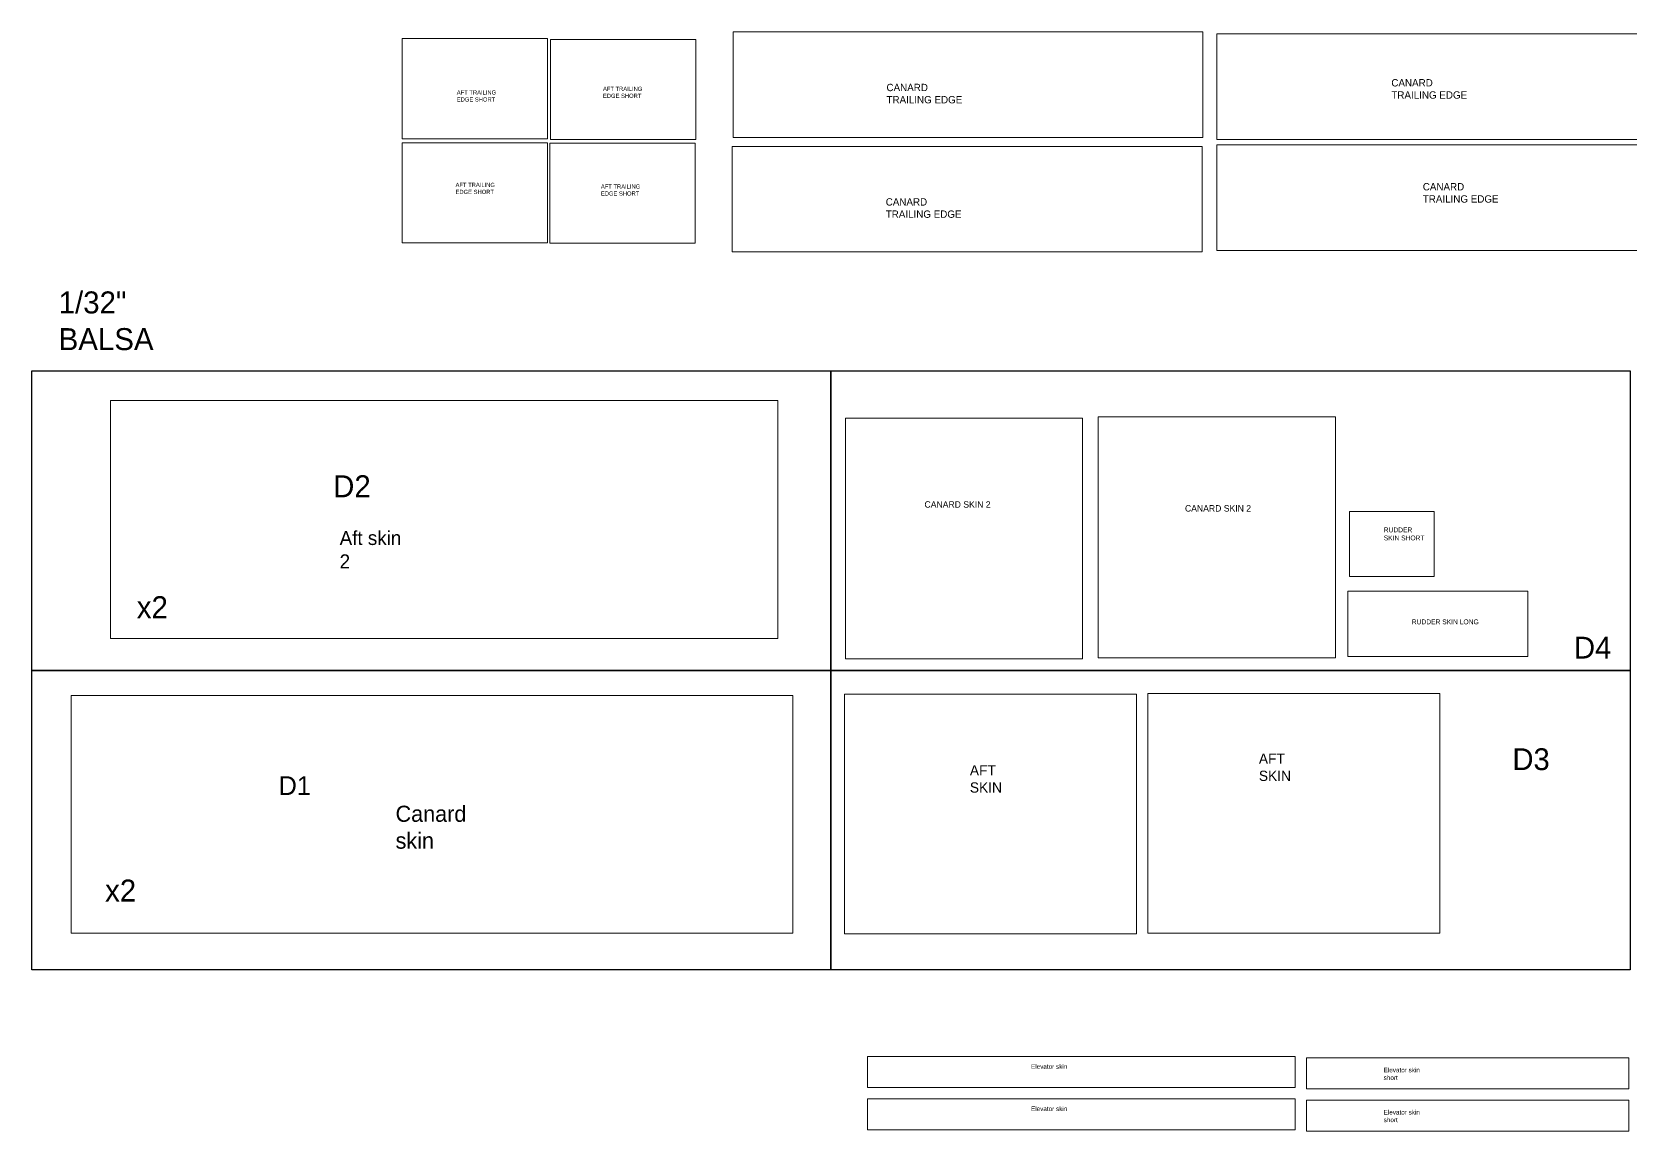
# Model space of a CAD drawing. Header units: inches. Extents: x 0 to 96, y -4.8 to 30.1.
# Drawn here: x 0 to 48, y -4.85 to 28.19 of the extents above; entities that cross this region are included whole.
import ezdxf

# ---------------------------------------------------------------- set-up
doc = ezdxf.new("R2010")
doc.units = ezdxf.units.IN
doc.header["$MEASUREMENT"] = 0

msp = doc.modelspace()

# ---------------------------------------------------------------- linework, layer by layer
at = {"color": 7, "linetype": 'Continuous', "lineweight": 15}
for p, q in [((11.12, 27.984), (15.485, 27.984)), ((11.12, 24.974), (11.12, 27.984)), ((15.485, 27.984), (15.485, 24.974)), ((15.572, 27.963), (15.572, 24.953)), ((19.937, 27.963), (15.572, 27.963)), ((19.937, 24.953), (19.937, 27.963)), ((35.173, 28.186), (21.058, 28.186)), ((21.058, 28.186), (21.058, 25.015)), ((35.173, 25.015), (35.173, 28.186)), ((49.705, 28.124), (35.59, 28.124)), ((35.59, 28.124), (35.59, 24.953)), ((15.485, 24.974), (11.12, 24.974)), ((21.058, 25.015), (35.173, 25.015)), ((15.481, 24.857), (11.116, 24.857)), ((11.116, 24.857), (11.116, 21.846)), ((15.481, 21.846), (15.481, 24.857)), ((15.559, 24.844), (15.559, 21.834)), ((19.924, 24.844), (15.559, 24.844)), ((15.572, 24.953), (19.937, 24.953)), ((19.924, 21.834), (19.924, 24.844)), ((35.15, 24.747), (21.035, 24.747)), ((21.035, 24.747), (21.035, 21.576)), ((35.15, 21.576), (35.15, 24.747)), ((35.59, 24.953), (49.705, 24.953)), ((35.59, 24.79), (49.705, 24.79)), ((35.59, 21.619), (35.59, 24.79)), ((11.116, 21.846), (15.481, 21.846)), ((15.559, 21.834), (19.924, 21.834)), ((49.705, 21.619), (35.59, 21.619)), ((21.035, 21.576), (35.15, 21.576)), ((25.1, -2.609), (37.945, -2.609)), ((25.1, -3.538), (25.1, -2.609)), ((37.945, -2.609), (37.945, -3.538)), ((38.283, -2.649), (47.965, -2.649)), ((38.283, -3.577), (38.283, -2.649)), ((47.965, -2.649), (47.965, -3.577)), ((37.945, -3.538), (25.1, -3.538)), ((47.965, -3.577), (38.283, -3.577)), ((25.1, -3.877), (37.945, -3.877)), ((25.1, -4.806), (25.1, -3.877)), ((37.945, -3.877), (37.945, -4.806)), ((38.283, -3.917), (47.965, -3.917)), ((38.283, -4.846), (38.283, -3.917)), ((47.965, -3.917), (47.965, -4.846)), ((37.945, -4.806), (25.1, -4.806)), ((47.965, -4.846), (38.283, -4.846))]:
    msp.add_line(p, q, dxfattribs=at)
for p, q in [((0, 9), (0, 18)), ((0, 18), (24, 18)), ((24, 18), (24, 9)), ((24, 9), (24, 18)), ((24, 18), (48, 18)), ((48, 18), (48, 9)), ((0, 0), (0, 9)), ((0, 9), (24, 9)), ((24, 9), (0, 9)), ((24, 9), (24, 0)), ((24, 9), (48, 9)), ((24, 0), (24, 9)), ((48, 9), (24, 9)), ((48, 9), (48, 0)), ((24, 0), (0, 0)), ((48, 0), (24, 0))]:
    msp.add_line(p, q)
at = {"color": 1, "linetype": 'Continuous', "lineweight": 15}
for p, q in [((2.36, 17.111), (22.406, 17.111)), ((2.36, 17.111), (2.36, 9.958)), ((22.406, 9.958), (22.406, 17.111)), ((24.432, 16.579), (31.553, 16.579)), ((24.432, 16.579), (24.432, 9.341)), ((31.553, 9.341), (31.553, 16.579)), ((32.028, 16.619), (39.149, 16.619)), ((32.028, 16.619), (32.028, 9.381)), ((39.149, 9.381), (39.149, 16.619)), ((39.572, 13.777), (39.572, 11.82)), ((42.116, 13.777), (39.572, 13.777)), ((42.116, 11.82), (42.116, 13.777)), ((39.572, 11.82), (42.116, 11.82)), ((39.525, 9.419), (39.525, 11.382)), ((39.525, 11.382), (44.928, 11.382)), ((44.928, 11.382), (44.928, 9.419)), ((2.36, 9.958), (22.406, 9.958)), ((24.432, 9.341), (31.553, 9.341)), ((32.028, 9.381), (39.149, 9.381)), ((44.928, 9.419), (39.525, 9.419)), ((1.18, 8.24), (22.856, 8.24)), ((1.18, 8.24), (1.18, 1.102)), ((22.856, 1.102), (22.856, 8.24)), ((24.408, 8.286), (24.408, 1.083)), ((24.408, 8.286), (33.173, 8.286)), ((33.173, 1.083), (33.173, 8.286)), ((33.518, 8.3), (33.518, 1.098)), ((33.518, 8.3), (42.283, 8.3)), ((42.283, 1.098), (42.283, 8.3)), ((1.18, 1.102), (22.856, 1.102)), ((24.408, 1.083), (33.173, 1.083)), ((33.518, 1.098), (42.283, 1.098))]:
    msp.add_line(p, q, dxfattribs=at)

# ---------------------------------------------------------------- texts
at = {"attachment_point": 1}
for s, width, insert, char_height in [('{\\fCentury Gothic|b0|i0|c0|p34;\\H0.91667x;AFT TRAILING EDGE SHORT}', 1.36542, (12.76, 26.43), 0.1378), ('{\\fCentury Gothic|b0|i0|c0|p34;\\H0.91667x;AFT TRAILING EDGE SHORT}', 1.36542, (17.151, 26.54), 0.1378), ('{\\fCentury Gothic|b0|i0|c0|p34;\\H0.91667x;CANARD TRAILING EDGE }', 2.61662, (25.667, 26.627), 0.24038), ('{\\fCentury Gothic|b0|i0|c0|p34;\\H0.91667x;CANARD TRAILING EDGE }', 2.61662, (40.831, 26.768), 0.24038), ('{\\fCentury Gothic|b0|i0|c0|p34;\\H0.91667x;AFT TRAILING EDGE SHORT}', 1.36542, (12.723, 23.653), 0.1378), ('{\\fCentury Gothic|b0|i0|c0|p34;\\H0.91667x;AFT TRAILING EDGE SHORT}', 1.36542, (17.088, 23.604), 0.1378), ('{\\fCentury Gothic|b0|i0|c0|p34;\\H0.91667x;CANARD TRAILING EDGE }', 2.61662, (41.775, 23.644), 0.24038), ('{\\fCentury Gothic|b0|i0|c0|p34;\\H0.91667x;CANARD TRAILING EDGE }', 2.61662, (25.644, 23.188), 0.24038), ('1/32" BALSA', 4.04261, (0.802, 20.387), 0.6613), ('D2', 1.16426, (9.046, 14.862), 0.6609), ('CANARD SKIN 2', 2.54595, (26.809, 14.082), 0.19359), ('CANARD SKIN 2', 2.54595, (34.632, 13.965), 0.19359), ('Aft skin 2', 2.07944, (9.242, 13.189), 0.4221), ('RUDDER SKIN SHORT', 1.25034, (40.603, 13.293), 0.14496), ('x2', 1.16426, (3.149, 11.227), 0.6609), ('RUDDER SKIN LONG', 2.25327, (41.445, 10.53), 0.14548), ('D4', 1.16426, (46.317, 10.01), 0.6556), ('AFT SKIN', 1.03163, (36.852, 6.5), 0.3089), ('D3', 1.16426, (44.467, 6.658), 0.6556), ('D1', 2.3851, (7.409, 5.819), 0.5667), ('AFT SKIN', 1.03163, (28.171, 6.149), 0.3089), ('Canard skin', 2.86819, (10.922, 4.932), 0.48451), ('x2', 1.16426, (2.198, 2.712), 0.6594), ('Elevator skin', 2.40066, (30.008, -2.837), 0.1378), ('Elevator skin short', 1.34155, (40.599, -2.943), 0.1378), ('Elevator skin', 2.40066, (30.008, -4.106), 0.1378), ('Elevator skin short', 1.34155, (40.599, -4.211), 0.1378)]:
    msp.add_mtext_dynamic_manual_height_columns(s, width=width, gutter_width=0.689, heights=[0], dxfattribs=dict(at, insert=insert, char_height=char_height))

doc.saveas('drawing.dxf')
